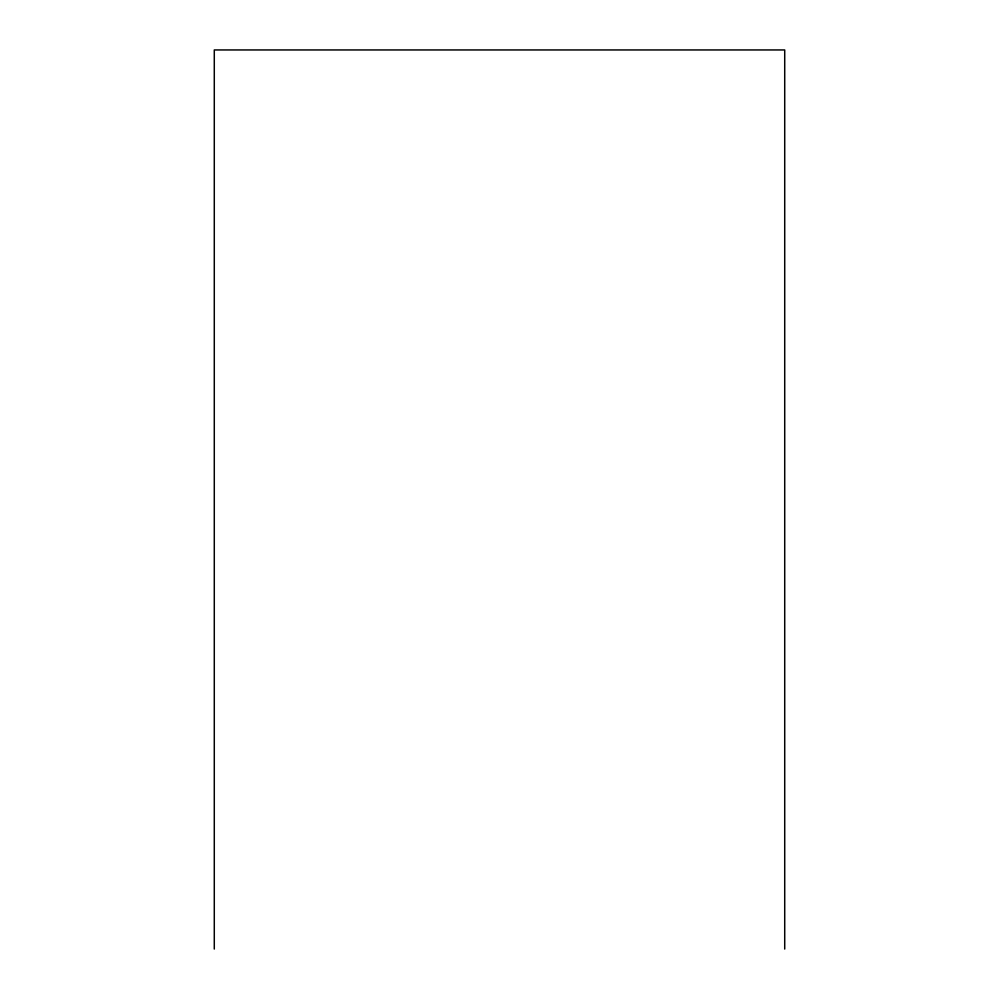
<?xml version="1.0" encoding="UTF-8"?>
<svg xmlns="http://www.w3.org/2000/svg" width="999" height="999" viewBox="0 0 999 999"><rect width="100%" height="100%" fill="white"/><g stroke="black" fill="none" stroke-linecap="round" stroke-linejoin="round"><path stroke-width="1.5" d="M784.715 949.05L784.715 49.95L214.285 49.95L214.285 949.05"/></g></svg>
